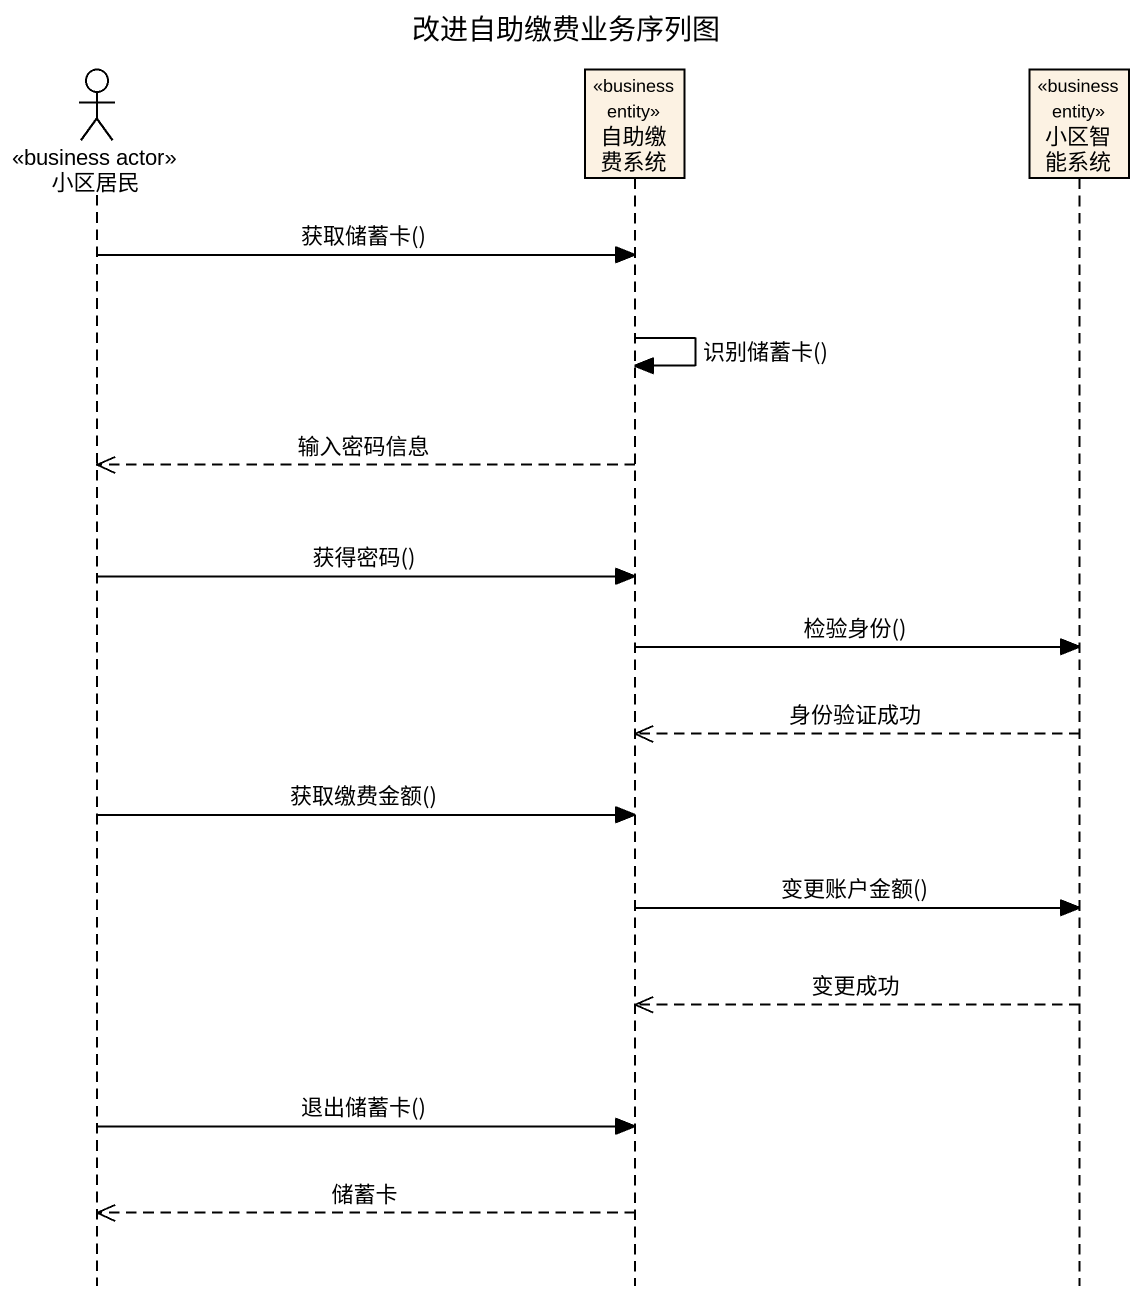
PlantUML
@startuml
title 改进自助缴费业务序列图
hide footbox
actor 小区居民 <<business actor>>
participant 自助缴费系统 <<business entity>>
participant 小区智能系统 <<business entity>>

小区居民 -> 自助缴费系统 : 获取储蓄卡()
自助缴费系统 -> 自助缴费系统 : 识别储蓄卡()
自助缴费系统 -->> 小区居民 : 输入密码信息
小区居民 -> 自助缴费系统 : 获得密码()
自助缴费系统 -> 小区智能系统 : 检验身份()
小区智能系统 -->> 自助缴费系统 : 身份验证成功
小区居民 -> 自助缴费系统 : 获取缴费金额()
自助缴费系统 -> 小区智能系统 : 变更账户金额()
小区智能系统 -->> 自助缴费系统 : 变更成功
小区居民 -> 自助缴费系统 : 退出储蓄卡()
自助缴费系统 -->> 小区居民 : 储蓄卡
@enduml
